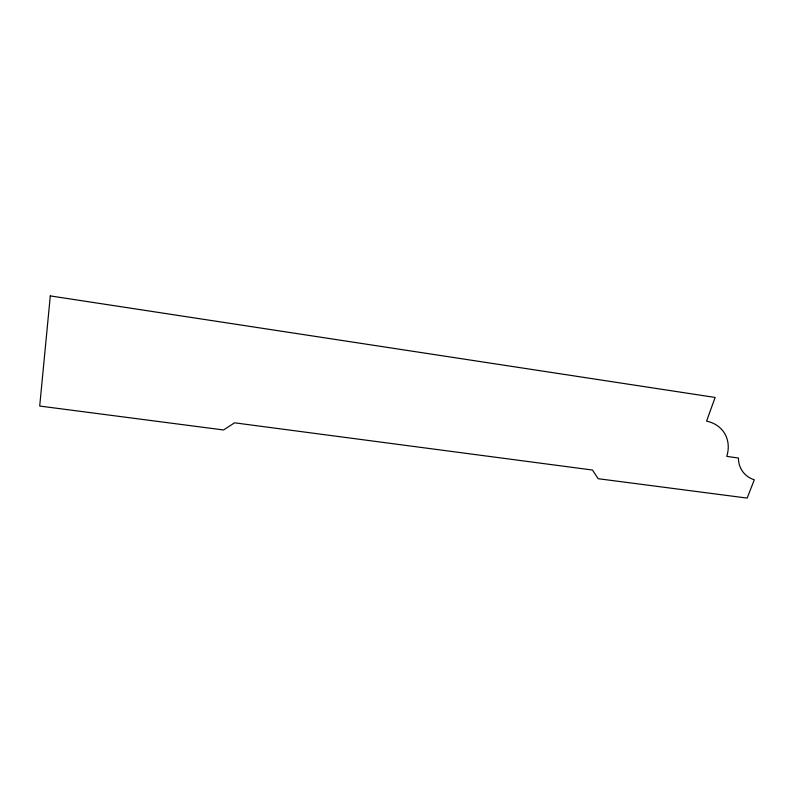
<?xml version="1.0" encoding="UTF-8"?>
<svg xmlns="http://www.w3.org/2000/svg" width="794" height="794" viewBox="0 0 794 794"><rect width="100%" height="100%" fill="white"/><g stroke="black" fill="none" stroke-linecap="round" stroke-linejoin="round"><path stroke-width="1.19" d="M50.3 295.914L39.7 406.052L223.541 429.971L234.558 422.815L592.463 470.028L598.14 478.703L747.164 498.086L754.3 479.804A34.648 27.274 -35.5 0 1 738.42 458.019L726.768 456.391A37.646 30.49 -33.1 0 0 706.561 421.128L715.136 397.447L50.3 295.914"/></g></svg>
